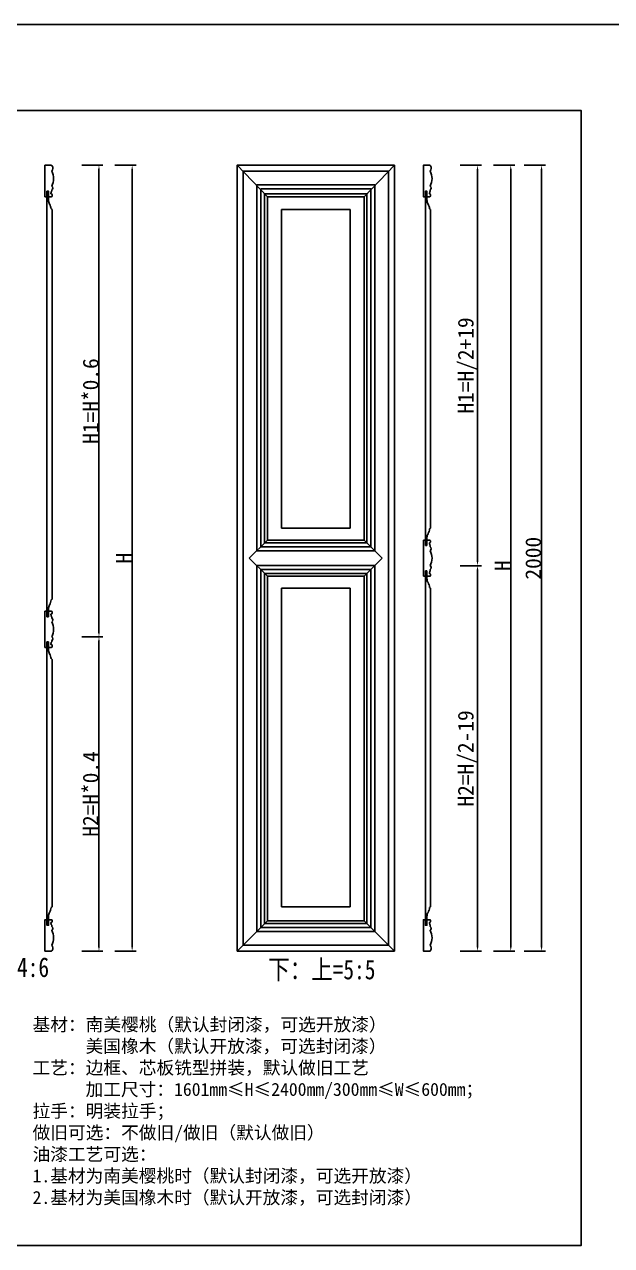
# Model space of a CAD drawing. Header units: millimetres. Extents: x 85186 to 129000, y -77269 to -36327.
# Drawn here: x 95014 to 96507, y -60622 to -57515 of the extents above; entities that cross this region are included whole.
import ezdxf

# ---------------------------------------------------------------- set-up
doc = ezdxf.new("R2010")
doc.units = ezdxf.units.MM
doc.styles.get("Standard").update_dxf_attribs({"font": 'SimSun.ttf'})
doc.styles.add('ZB_宋体', font='SimSun.ttf')
doc.styles.add('宋体', font='SimSun.ttf', dxfattribs={"width": 0.8})
doc.dimstyles.new('客来福标注小', dxfattribs={"dimscale": 20, "dimtxt": 2, "dimasz": 0.5, "dimexe": 0.5, "dimexo": 0, "dimgap": 0.05, "dimtad": 1, "dimdec": 0, "dimzin": 0, "dimdsep": 46, "dimtxsty": 'Standard', "dimcen": 0, "dimclrd": 256, "dimclre": 256, "dimclrt": 256, "dimadec": 0, "dimazin": 0, "dimtfac": 1, "dimtdec": 0, "dimtofl": 0, "dimtmove": 1, "dimatfit": 3, "dimfxl": 2.2, "dimfxlon": 1, "dimtolj": 1, "dimtzin": 0, "dimarcsym": 0})

# ---------------------------------------------------------------- blocks, each defined once
blk = doc.blocks.new('*D3070')
at = {"lineweight": -2, "transparency": 16777216}
for p, q in [((95244.1, -57873.1), (95298.1, -57873.1)), ((95288.1, -57883.1), (95288.1, -59863.1)), ((95244.1, -59873.1), (95298.1, -59873.1))]:
    blk.add_line(p, q, dxfattribs=at)
at = {"transparency": 16777216}
for points in [[(95286.5, -57883.1), (95289.8, -57883.1), (95288.1, -57873.1)], [(95286.5, -59863.1), (95289.8, -59863.1), (95288.1, -59873.1)]]:
    blk.add_solid(points, dxfattribs=at)
at = {"layer": 'Defpoints', "color": 0, "transparency": 16777216}
for p in [(95177.6, -57873.1), (95177.6, -59873.1), (95288.1, -59873.1)]:
    blk.add_point(p, dxfattribs=at)
at = {"transparency": 16777216, "insert": (95267.1, -58873.1), "char_height": 40, "attachment_point": 5, "rotation": 90, "style": 'ZB_宋体'}
blk.add_mtext('\\A1;H', dxfattribs=at)
blk = doc.blocks.new('*D3071')
at = {"lineweight": -2, "transparency": 16777216}
for p, q in [((95159.8, -59073.1), (95213.8, -59073.1)), ((95203.8, -59083.1), (95203.8, -59863.1)), ((95159.8, -59873.1), (95213.8, -59873.1))]:
    blk.add_line(p, q, dxfattribs=at)
at = {"transparency": 16777216}
for points in [[(95202.1, -59083.1), (95205.4, -59083.1), (95203.8, -59073.1)], [(95202.1, -59863.1), (95205.4, -59863.1), (95203.8, -59873.1)]]:
    blk.add_solid(points, dxfattribs=at)
at = {"layer": 'Defpoints', "color": 0, "transparency": 16777216}
for p in [(95083.5, -59073.1), (95133.2, -59873.1), (95203.8, -59873.1)]:
    blk.add_point(p, dxfattribs=at)
at = {"transparency": 16777216, "insert": (95182.8, -59473.1), "char_height": 40, "attachment_point": 5, "rotation": 90, "style": 'ZB_宋体'}
blk.add_mtext('\\A1;H2=H*0.4', dxfattribs=at)
blk = doc.blocks.new('*D3072')
at = {"lineweight": -2, "transparency": 16777216}
for p, q in [((95159.8, -57873.1), (95213.8, -57873.1)), ((95203.8, -59063.1), (95203.8, -57883.1)), ((95159.8, -59073.1), (95213.8, -59073.1))]:
    blk.add_line(p, q, dxfattribs=at)
at = {"transparency": 16777216}
for points in [[(95202.1, -57883.1), (95205.4, -57883.1), (95203.8, -57873.1)], [(95202.1, -59063.1), (95205.4, -59063.1), (95203.8, -59073.1)]]:
    blk.add_solid(points, dxfattribs=at)
at = {"layer": 'Defpoints', "color": 0, "transparency": 16777216}
for p in [(95073.2, -57873.1), (95203.8, -57873.1), (95083.5, -59073.1)]:
    blk.add_point(p, dxfattribs=at)
at = {"transparency": 16777216, "insert": (95182.8, -58473.1), "char_height": 40, "attachment_point": 5, "rotation": 90, "style": 'ZB_宋体'}
blk.add_mtext('\\A1;H1=H*0.6', dxfattribs=at)
blk = doc.blocks.new('*D3073')
at = {"lineweight": -2, "transparency": 16777216}
for p, q in [((96206.7, -57873.1), (96260.7, -57873.1)), ((96250.7, -57883.1), (96250.7, -59863.1)), ((96206.7, -59873.1), (96260.7, -59873.1))]:
    blk.add_line(p, q, dxfattribs=at)
at = {"transparency": 16777216}
for points in [[(96249.1, -57883.1), (96252.4, -57883.1), (96250.7, -57873.1)], [(96249.1, -59863.1), (96252.4, -59863.1), (96250.7, -59873.1)]]:
    blk.add_solid(points, dxfattribs=at)
at = {"layer": 'Defpoints', "color": 0, "transparency": 16777216}
for p in [(96140.2, -57873.1), (96140.2, -59873.1), (96250.7, -59873.1)]:
    blk.add_point(p, dxfattribs=at)
at = {"transparency": 16777216, "insert": (96229.7, -58892.1), "char_height": 40, "attachment_point": 5, "rotation": 90, "style": 'ZB_宋体'}
blk.add_mtext('\\A1;H', dxfattribs=at)
blk = doc.blocks.new('*D3074')
at = {"lineweight": -2, "transparency": 16777216}
for p, q in [((96122.4, -58892.1), (96176.4, -58892.1)), ((96166.4, -58902.1), (96166.4, -59863.1)), ((96122.4, -59873.1), (96176.4, -59873.1))]:
    blk.add_line(p, q, dxfattribs=at)
at = {"transparency": 16777216}
for points in [[(96164.7, -58902.1), (96168, -58902.1), (96166.4, -58892.1)], [(96164.7, -59863.1), (96168, -59863.1), (96166.4, -59873.1)]]:
    blk.add_solid(points, dxfattribs=at)
at = {"layer": 'Defpoints', "color": 0, "transparency": 16777216}
for p in [(96035.9, -58892.1), (96095.9, -59873.1), (96166.4, -59873.1)]:
    blk.add_point(p, dxfattribs=at)
at = {"transparency": 16777216, "insert": (96141, -59382.6), "char_height": 40, "attachment_point": 5, "rotation": 90, "style": 'ZB_宋体'}
blk.add_mtext('\\A1;H2=H/2-19', dxfattribs=at)
blk = doc.blocks.new('*D3075')
at = {"lineweight": -2, "transparency": 16777216}
for p, q in [((96122.4, -57873.1), (96176.4, -57873.1)), ((96166.4, -58882.1), (96166.4, -57883.1)), ((96122.4, -58892.1), (96176.4, -58892.1))]:
    blk.add_line(p, q, dxfattribs=at)
at = {"transparency": 16777216}
for points in [[(96164.7, -57883.1), (96168, -57883.1), (96166.4, -57873.1)], [(96164.7, -58882.1), (96168, -58882.1), (96166.4, -58892.1)]]:
    blk.add_solid(points, dxfattribs=at)
at = {"layer": 'Defpoints', "color": 0, "transparency": 16777216}
for p in [(96035.9, -57873.1), (96166.4, -57873.1), (96035.9, -58892.1)]:
    blk.add_point(p, dxfattribs=at)
at = {"transparency": 16777216, "insert": (96141, -58382.6), "char_height": 40, "attachment_point": 5, "rotation": 90, "style": 'ZB_宋体'}
blk.add_mtext('\\A1;H1=H/2+19', dxfattribs=at)
blk = doc.blocks.new('*D3076')
at = {"lineweight": -2, "transparency": 16777216}
for p, q in [((96285.1, -57873.1), (96339.1, -57873.1)), ((96329.1, -59863.1), (96329.1, -57883.1)), ((96285.1, -59873.1), (96339.1, -59873.1))]:
    blk.add_line(p, q, dxfattribs=at)
at = {"transparency": 16777216}
for points in [[(96327.4, -57883.1), (96330.8, -57883.1), (96329.1, -57873.1)], [(96327.4, -59863.1), (96330.8, -59863.1), (96329.1, -59873.1)]]:
    blk.add_solid(points, dxfattribs=at)
at = {"layer": 'Defpoints', "color": 0, "transparency": 16777216}
for p in [(95955, -57873.1), (96329.1, -57873.1), (95955, -59873.1)]:
    blk.add_point(p, dxfattribs=at)
at = {"transparency": 16777216, "insert": (96308.1, -58873.1), "char_height": 40, "attachment_point": 5, "rotation": 90}
blk.add_mtext('\\A1;2000', dxfattribs=at)

msp = doc.modelspace()

# ---------------------------------------------------------------- linework, layer by layer
for p, q in [((85318.615, -57514.692), (128999.726, -57514.692)), ((95053.619, -57733.629), (94722.156, -57733.629)), ((94722.156, -57733.629), (95867.288, -57733.629)), ((95867.288, -57733.629), (95053.619, -57733.629)), ((96429.371, -57733.629), (95867.288, -57733.629)), ((96429.371, -57733.629), (95867.288, -57733.629)), ((95570.035, -57888.054), (95940.035, -57888.054)), ((95570.035, -58894.555), (95570.035, -57888.054)), ((95940.035, -57888.054), (95940.035, -58897.057)), ((95071.504, -57944.054), (95075.504, -57944.054)), ((95071.504, -59022.054), (95071.504, -57944.054)), ((95075.504, -57944.054), (95075.504, -57961.747)), ((96033.727, -57944.054), (96037.727, -57944.054)), ((96033.727, -58841.054), (96033.727, -57944.054)), ((96037.727, -57944.054), (96037.727, -57961.747)), ((95082.004, -57984.174), (95084.504, -57986.049)), ((95084.504, -57986.049), (95084.504, -58977.56)), ((96044.227, -57984.174), (96046.727, -57986.049)), ((96046.727, -57986.049), (96046.727, -58796.56)), ((96028.727, -58919.054), (96028.727, -58827.054)), ((96028.727, -58827.054), (96033.727, -58827.054)), ((96033.727, -58827.054), (96033.727, -58841.054)), ((96037.727, -58838.555), (96037.727, -58820.863)), ((96037.727, -58841.054), (96037.727, -58827.054)), ((96037.727, -58827.054), (96044.727, -58827.054)), ((96044.227, -58798.435), (96046.727, -58796.56)), ((95570.035, -58851.553), (95570.035, -59858.054)), ((95940.035, -59858.054), (95940.035, -58849.051)), ((96033.727, -58838.555), (96037.727, -58838.555)), ((96033.727, -58841.054), (96037.727, -58841.054)), ((96043.727, -58835.054), (96043.727, -58836.054)), ((96044.727, -58837.786), (96044.727, -58840.054)), ((96044.727, -58840.054), (96044.727, -58840.054)), ((96045.727, -58841.054), (96045.727, -58844.054)), ((96046.727, -58829.054), (96046.727, -58832.054)), ((96033.727, -58919.054), (96028.727, -58919.054)), ((96033.727, -58919.054), (96028.727, -58919.054)), ((96033.727, -59802.054), (96033.727, -58905.054)), ((96033.727, -58919.054), (96033.727, -58905.054)), ((96033.727, -58905.054), (96037.727, -58905.054)), ((96033.727, -58907.553), (96037.727, -58907.553)), ((96037.727, -58905.054), (96037.727, -58919.054)), ((96037.727, -58907.553), (96037.727, -58925.245)), ((96043.021, -58919.054), (96037.727, -58919.054)), ((96044.727, -58919.054), (96037.727, -58919.054)), ((96043.727, -58911.054), (96043.727, -58910.054)), ((96044.727, -58908.322), (96044.727, -58906.054)), ((96044.727, -58906.054), (96044.727, -58906.054)), ((96045.727, -58905.054), (96045.727, -58902.054)), ((96046.727, -58917.054), (96046.727, -58914.054)), ((96044.227, -58947.673), (96046.727, -58949.548)), ((96046.727, -58949.548), (96046.727, -59760.059)), ((95082.004, -58979.435), (95084.504, -58977.56)), ((95066.504, -59100.054), (95066.504, -59008.054)), ((95066.504, -59008.054), (95071.504, -59008.054)), ((95071.504, -59008.054), (95071.504, -59022.054)), ((95075.504, -59019.555), (95075.504, -59001.863)), ((95075.504, -59022.054), (95075.504, -59008.054)), ((95075.504, -59008.054), (95082.504, -59008.054)), ((95084.504, -59010.054), (95084.504, -59013.054)), ((95071.504, -59019.555), (95075.504, -59019.555)), ((95071.504, -59022.054), (95075.504, -59022.054)), ((95081.504, -59016.054), (95081.504, -59017.054)), ((95082.504, -59018.786), (95082.504, -59021.054)), ((95082.504, -59021.054), (95082.504, -59021.054)), ((95083.504, -59022.054), (95083.504, -59025.054)), ((95071.504, -59100.054), (95066.504, -59100.054)), ((95071.504, -59100.054), (95066.504, -59100.054)), ((95071.504, -59802.054), (95071.504, -59086.054)), ((95071.504, -59100.054), (95071.504, -59086.054)), ((95071.504, -59086.054), (95075.504, -59086.054)), ((95071.504, -59088.553), (95075.504, -59088.553)), ((95075.504, -59086.054), (95075.504, -59100.054)), ((95075.504, -59088.553), (95075.504, -59106.245)), ((95080.798, -59100.054), (95075.504, -59100.054)), ((95082.504, -59100.054), (95075.504, -59100.054)), ((95081.504, -59092.054), (95081.504, -59091.054)), ((95082.504, -59089.322), (95082.504, -59087.054)), ((95082.504, -59087.054), (95082.504, -59087.054)), ((95083.504, -59086.054), (95083.504, -59083.054)), ((95084.504, -59098.054), (95084.504, -59095.054)), ((95082.004, -59128.673), (95084.504, -59130.548)), ((95084.504, -59130.548), (95084.504, -59760.059)), ((95075.504, -59784.362), (95075.504, -59802.054)), ((95084.504, -59760.059), (95082.004, -59761.934)), ((96037.727, -59784.362), (96037.727, -59802.054)), ((96046.727, -59760.059), (96044.227, -59761.934)), ((95075.504, -59802.054), (95071.504, -59802.054)), ((96037.727, -59802.054), (96033.727, -59802.054)), ((95570.035, -59858.054), (95940.035, -59858.054)), ((93412.273, -60622.323), (96429.371, -60622.323))]:
    msp.add_line(p, q)
at = {"color": 0}
for p, q in [((96429.371, -57733.629), (93412.273, -57733.629)), ((93412.273, -57733.629), (96429.371, -57733.629)), ((96429.371, -57733.629), (93412.273, -57733.629))]:
    msp.add_line(p, q, dxfattribs=at)
msp.add_lwpolyline([(93412.273, -57733.629), (96429.371, -57733.629), (96429.371, -60622.323), (93412.273, -60622.323)], close=True, dxfattribs=at)
for points in [[(95080.798, -57873.054), (95066.504, -57873.054), (95066.504, -57953.054), (95071.504, -57953.054), (95071.504, -57939.054), (95075.504, -57939.054), (95075.504, -57953.054), (95082.504, -57953.054, 0.41421356), (95084.504, -57951.054), (95084.504, -57948.054, 0.41421356), (95082.504, -57946.054, -0.41421356), (95081.504, -57945.054), (95081.504, -57944.054, -0.26794919), (95082.004, -57943.188, 0.26794919), (95082.504, -57942.322), (95082.504, -57940.054), (95082.504, -57940.054, 0.41421356), (95083.504, -57939.054), (95083.504, -57936.054, 0.59959754), (95083.504, -57926.054, 0.26315789), (95083.504, -57888.054, 0.35608131), (95084.554, -57874.341, 0.24551648), (95082.091, -57873.054), (95066.504, -57873.054)], [(96043.021, -57873.054), (96028.727, -57873.054), (96028.727, -57953.054), (96033.727, -57953.054), (96033.727, -57939.054), (96037.727, -57939.054), (96037.727, -57953.054), (96044.727, -57953.054, 0.41421356), (96046.727, -57951.054), (96046.727, -57948.054, 0.41421356), (96044.727, -57946.054, -0.41421356), (96043.727, -57945.054), (96043.727, -57944.054, -0.26794919), (96044.227, -57943.188, 0.26794919), (96044.727, -57942.322), (96044.727, -57940.054), (96044.727, -57940.054, 0.41421356), (96045.727, -57939.054), (96045.727, -57936.054, 0.59959754), (96045.727, -57926.054, 0.26315789), (96045.727, -57888.054, 0.35608131), (96046.776, -57874.341, 0.24551648), (96044.313, -57873.054), (96028.727, -57873.054)], [(95080.798, -59873.054), (95066.504, -59873.054), (95066.504, -59793.054), (95071.504, -59793.054), (95071.504, -59807.054), (95075.504, -59807.054), (95075.504, -59793.054), (95082.504, -59793.054, -0.41421356), (95084.504, -59795.054), (95084.504, -59798.054, -0.41421356), (95082.504, -59800.054, 0.41421356), (95081.504, -59801.054), (95081.504, -59802.054, 0.26794919), (95082.004, -59802.92, -0.26794919), (95082.504, -59803.786), (95082.504, -59806.054), (95082.504, -59806.054, -0.41421356), (95083.504, -59807.054), (95083.504, -59810.054, -0.59959754), (95083.504, -59820.054, -0.26315789), (95083.504, -59858.054, -0.35608131), (95084.554, -59871.767, -0.24551648), (95082.091, -59873.054), (95066.504, -59873.054)], [(96043.021, -59873.054), (96028.727, -59873.054), (96028.727, -59793.054), (96033.727, -59793.054), (96033.727, -59807.054), (96037.727, -59807.054), (96037.727, -59793.054), (96044.727, -59793.054, -0.41421356), (96046.727, -59795.054), (96046.727, -59798.054, -0.41421356), (96044.727, -59800.054, 0.41421356), (96043.727, -59801.054), (96043.727, -59802.054, 0.26794919), (96044.227, -59802.92, -0.26794919), (96044.727, -59803.786), (96044.727, -59806.054), (96044.727, -59806.054, -0.41421356), (96045.727, -59807.054), (96045.727, -59810.054, -0.59959754), (96045.727, -59820.054, -0.26315789), (96045.727, -59858.054, -0.35608131), (96046.776, -59871.767, -0.24551648), (96044.313, -59873.054), (96028.727, -59873.054)]]:
    msp.add_lwpolyline(points, format="xyb")
at = {"color": 2}
msp.add_lwpolyline([(95555.035, -59873.054), (95955.035, -59873.054), (95955.035, -57873.054), (95555.035, -57873.054)], close=True, dxfattribs=at)
for points in [[(95555.035, -59873.054), (95955.035, -59873.054), (95955.035, -57873.054), (95555.035, -57873.054)], [(95605.035, -57923.054), (95905.035, -57923.054), (95905.035, -58854.054), (95605.035, -58854.054)], [(95615.035, -57933.054), (95895.035, -57933.054), (95895.035, -58844.054), (95615.035, -58844.054)], [(95625.025, -57946.044), (95885.046, -57946.044), (95885.046, -58834.065), (95625.025, -58834.065)], [(95632.035, -57953.054), (95878.035, -57953.054), (95878.035, -58827.054), (95632.035, -58827.054)], [(95668.03, -57986.049), (95842.04, -57986.049), (95842.04, -58796.56), (95668.03, -58796.56)], [(95605.035, -59823.054), (95905.035, -59823.054), (95905.035, -58892.054), (95605.035, -58892.054)], [(95615.035, -59813.054), (95895.035, -59813.054), (95895.035, -58902.054), (95615.035, -58902.054)], [(95625.025, -59803.065), (95885.046, -59803.065), (95885.046, -58912.044), (95625.025, -58912.044)], [(95632.035, -59796.054), (95878.035, -59796.054), (95878.035, -58919.054), (95632.035, -58919.054)], [(95668.03, -59760.059), (95842.04, -59760.059), (95842.04, -58949.548), (95668.03, -58949.548)]]:
    msp.add_lwpolyline(points, close=True)
at = {"color": 250}
for points in [[(95632.035, -57953.054), (95555.035, -57873.054)], [(95955.035, -57873.054), (95878.035, -57953.054)], [(95632.035, -58827.054), (95586.035, -58873.054)], [(95878.035, -58827.054), (95924.035, -58873.054)], [(95632.035, -58919.054), (95586.035, -58873.054)], [(95878.035, -58919.054), (95924.035, -58873.054)], [(95632.035, -59796.054), (95555.035, -59873.054)], [(95955.035, -59873.054), (95878.035, -59796.054)]]:
    msp.add_lwpolyline(points, dxfattribs=at)
for points in [[(95082.504, -59800.054), (95082.504, -59800.054)], [(95082.504, -59803.054), (95082.504, -59803.054)], [(96044.727, -59800.054), (96044.727, -59800.054)], [(96044.727, -59803.054), (96044.727, -59803.054)]]:
    msp.add_lwpolyline(points)
for centre, radius, start, end in [((95095.504, -57961.747), 20, 180, 209.975135), ((95056.64, -57985.17), 25.384, 2.248895, 31.945362), ((96057.727, -57961.747), 20, 180, 209.975135), ((96018.862, -57985.17), 25.384, 2.248895, 31.945362), ((96057.727, -58820.863), 20, 150.024865, 180), ((96018.862, -58797.439), 25.384, 328.054638, 357.751105), ((96044.727, -58829.054), 2, 360, 90), ((96044.727, -58835.054), 1, 90, 180), ((96044.727, -58836.054), 1, 180, 240), ((96043.727, -58837.786), 1, 0, 60), ((96044.727, -58832.054), 2, 270, 0), ((96044.727, -58841.054), 1, 0, 90), ((96043.056, -58849.054), 5.668, 298.106403, 61.893597), ((96012.127, -58873.054), 38.6, 330.512874, 29.487126), ((96044.727, -58910.054), 1, 120, 180), ((96044.727, -58911.054), 1, 180, 270), ((96043.727, -58908.322), 1, 300, 360), ((96044.727, -58905.054), 1, 270, 0), ((96044.727, -58914.054), 2, 0, 90), ((96044.727, -58917.054), 2, 270, 0), ((96043.056, -58897.054), 5.668, 298.106403, 61.893597), ((96057.727, -58925.245), 20, 180, 209.975135), ((96018.862, -58948.669), 25.384, 2.248895, 31.945362), ((95056.64, -58978.439), 25.384, 328.054638, 357.751105), ((95095.504, -59001.863), 20, 150.024865, 180), ((95082.504, -59010.054), 2, 360, 90), ((95082.504, -59013.054), 2, 270, 0), ((95082.504, -59016.054), 1, 90, 180), ((95082.504, -59017.054), 1, 180, 240), ((95081.504, -59018.786), 1, 0, 60), ((95082.504, -59022.054), 1, 0, 90), ((95080.834, -59030.054), 5.668, 298.106403, 61.893597), ((95049.904, -59054.054), 38.6, 330.512874, 29.487126), ((95080.834, -59078.054), 5.668, 298.106403, 61.893597), ((95095.504, -59106.245), 20, 180, 209.975135), ((95082.504, -59091.054), 1, 120, 180), ((95082.504, -59092.054), 1, 180, 270), ((95081.504, -59089.322), 1, 300, 360), ((95082.504, -59086.054), 1, 270, 0), ((95082.504, -59095.054), 2, 0, 90), ((95082.504, -59098.054), 2, 270, 0), ((95056.64, -59129.669), 25.384, 2.248895, 31.945362), ((95095.504, -59784.362), 20, 150.024865, 180), ((95056.64, -59760.938), 25.384, 328.054638, 357.751105), ((96057.727, -59784.362), 20, 150.024865, 180), ((96018.862, -59760.938), 25.384, 328.054638, 357.751105)]:
    msp.add_arc(centre, radius, start, end)

# ---------------------------------------------------------------- texts
at = {"color": 0, "char_height": 50, "width": 365.74022, "attachment_point": 1, "style": '宋体'}
for s, insert in [('下：上=4:6', (94804.436, -59888.88)), ('下：上=5:5', (95634.247, -59894.707))]:
    msp.add_mtext(s, dxfattribs=dict(at, insert=insert))
at = {"lineweight": 25, "insert": (95034.938, -60043.282), "char_height": 33, "width": 1742.8594, "attachment_point": 1, "style": 'ZB_宋体'}
msp.add_mtext('基材：南美樱桃（默认封闭漆，可选开放漆）\\P      美国橡木（默认开放漆，可选封闭漆）\\P工艺：边框、芯板铣型拼装，默认做旧工艺\\P      加工尺寸：1601mm≤H≤2400mm/300mm≤W≤600mm；\\P拉手：明装拉手；\\P做旧可选：不做旧/做旧（默认做旧）\\P油漆工艺可选：\\P1.基材为南美樱桃时（默认封闭漆，可选开放漆）\\P2.基材为美国橡木时（默认开放漆，可选封闭漆）', dxfattribs=at)

# ---------------------------------------------------------------- dimensions: what is measured, and where the dimension line sits
at = {"color": 0}
for base, p1, p2, text, picture, middle in [((95203.763, -57873.054), (95083.504, -59073.054), (95073.249, -57873.054), 'H1=H*0.6', '*D3072', (95182.763, -58473.054)), ((95288.117, -59873.054), (95177.636, -57873.054), (95177.636, -59873.054), 'H', '*D3070', (95267.117, -58873.054)), ((96166.368, -57873.054), (96035.854, -58892.054), (96035.854, -57873.054), 'H1=H/2+19', '*D3075', (96141.01, -58382.554)), ((96166.368, -59873.054), (96035.854, -58892.054), (96095.854, -59873.054), 'H2=H/2-19', '*D3074', (96141.01, -59382.554)), ((95203.763, -59873.054), (95083.504, -59073.054), (95133.249, -59873.054), 'H2=H*0.4', '*D3071', (95182.763, -59473.054))]:
    dim = msp.add_linear_dim(base=base, p1=p1, p2=p2, angle=90, text=text, dimstyle='客来福标注小', override={"dimtxsty": 'ZB_宋体'}, dxfattribs=at)
    dim.commit()
    dim.dimension.update_dxf_attribs({"geometry": picture, "text_midpoint": middle})
dim = msp.add_linear_dim(base=(96329.093, -57873.054), p1=(95955.035, -59873.054), p2=(95955.035, -57873.054), angle=90, dimstyle='客来福标注小', dxfattribs=at)
dim.commit()
dim.dimension.update_dxf_attribs({"geometry": '*D3076', "text_midpoint": (96308.093, -58873.054)})
dim = msp.add_linear_dim(base=(96250.721, -59873.054), p1=(96140.241, -57873.054), p2=(96140.241, -59873.054), angle=90, text='H', dimstyle='客来福标注小', override={"dimtxsty": 'ZB_宋体'}, dxfattribs=at)
dim.commit()
dim.dimension.update_dxf_attribs({"geometry": '*D3073', "text_midpoint": (96250.721, -58892.054), "dimtype": 160})

doc.saveas('drawing.dxf')
